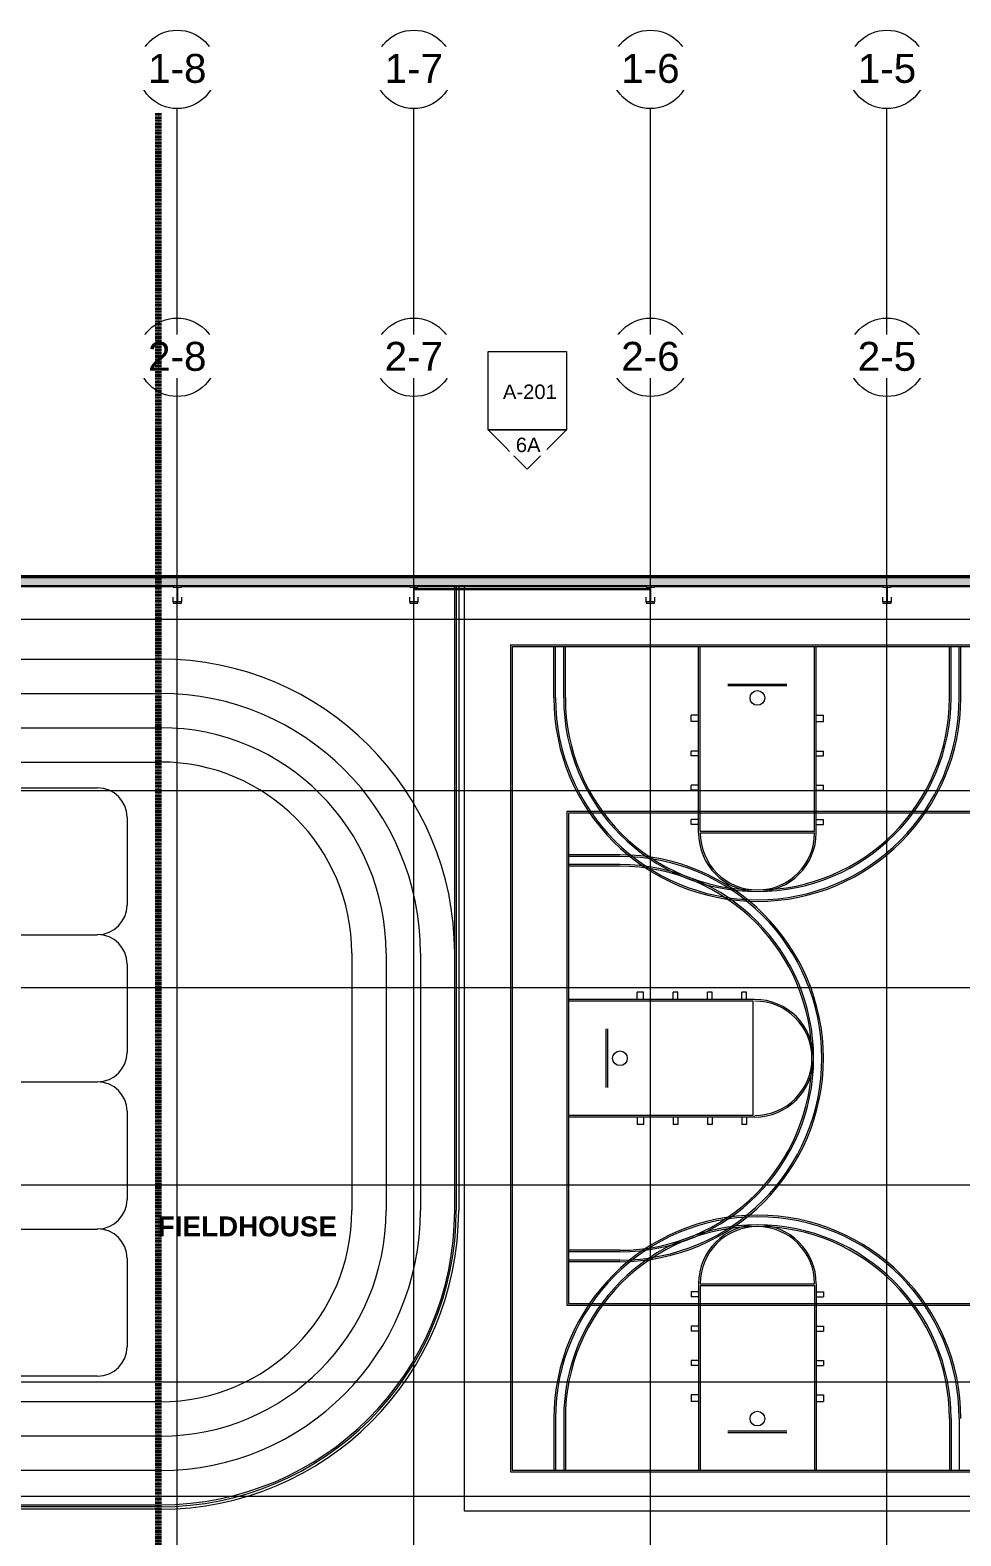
# Model space of a CAD drawing. Header units: inches. Extents: x 25369 to 33163, y -23509 to -20274.
# Drawn here: x 29995 to 31134, y -22297 to -20454 of the extents above; entities that cross this region are included whole.
import ezdxf

# ---------------------------------------------------------------- set-up
doc = ezdxf.new("R2010")
doc.units = ezdxf.units.IN
doc.header["$MEASUREMENT"] = 0
doc.linetypes.add('Dash', pattern=[0.25, 0.125, -0.125])
doc.linetypes.add('Grid Line 1_2_', pattern=[0.875, 0.5, -0.125, 0.125, -0.125])
for name, color, linetype, lineweight in [('A-ANNO-MATC', 214, 'Dash', 140), ('A-FLOR', 192, 'Continuous', 13), ('A-FLOR-HRAL', 11, 'Continuous', 13), ('A-FLOR-OTLN', 90, 'Continuous', 70), ('A-WALL', 113, 'Continuous', 13), ('A-WALL-PATT', 111, 'Continuous', 25), ('G-ANNO-SYMB', 111, 'Continuous', 9), ('M-AREA-IDEN', 171, 'Continuous', 9), ('S-BEAM', 12, 'Continuous', 13), ('S-GRID', 1, 'Continuous', 9), ('S-GRID-IDEN', 1, 'Continuous', 9)]:
    doc.layers.add(name, color=color, linetype=linetype, lineweight=lineweight)
doc.styles.add('Arial', font='arial.ttf', dxfattribs={"height": 35.407186})
doc.styles.add('Arial_1', font='arial.ttf', dxfattribs={"height": 17.703593})
doc.styles.add('Arial_B', font='arialbd.ttf', dxfattribs={"height": 24.354149})
pattern_1 = [(225, (31043.494, -22360.053), (19.00703, -19.00703), []), (225, (31043.494, -22388.853), (19.00703, -19.00703), [])]
pattern_2 = [(225, (30753.994, -22360.053), (19.00703, -19.00703), []), (225, (30753.994, -22388.853), (19.00703, -19.00703), [])]
pattern_3 = [(225, (30464.494, -22360.053), (19.00703, -19.00703), []), (225, (30464.494, -22388.853), (19.00703, -19.00703), [])]
pattern_4 = [(225, (30174.994, -22360.053), (19.00703, -19.00703), []), (225, (30174.994, -22388.853), (19.00703, -19.00703), [])]

# ---------------------------------------------------------------- blocks, each defined once
blk = doc.blocks.new('Top Rail Type - Top Rail_Internal_-939601-Overall Floor Plan')
at = {"layer": 'A-FLOR-HRAL', "color": 43, "lineweight": 9}
for p, q in [((24585.3, -21135.1), (24585.3, -21137.8)), ((24588.3, -21135.1), (24588.3, -21137.8)), ((24585.3, -21138.8), (24585.3, -21898.8)), ((24588.3, -21138.8), (24588.3, -21898.8)), ((23084.4, -21157.7), (23087.4, -21157.7)), ((23084.4, -21253.7), (23084.4, -21157.7)), ((23087.4, -21255.7), (23087.4, -21157.7)), ((22875.9, -21898.8), (22875.9, -21583.8)), ((22878.9, -21898.8), (22878.9, -21583.8)), ((24222.8, -22261.3), (23241.4, -22261.3)), ((24222.8, -22264.3), (23241.4, -22264.3))]:
    blk.add_line(p, q, dxfattribs=at)
for centre, radius, start, end in [((23241.4, -21583.8), 365.5, 115.441, 180), ((23241.4, -21583.8), 362.5, 115.1373, 180), ((23241.4, -21898.8), 365.5, 180, 270), ((23241.4, -21898.8), 362.5, 180, 270), ((24222.8, -21898.8), 362.5, 270, 0), ((24222.8, -21898.8), 365.5, 270, 0)]:
    blk.add_arc(centre, radius, start, end, dxfattribs=at)
blk = doc.blocks.new('columns and girder2 - one-V25-Overall Floor Plan')
at = {"layer": 'S-BEAM', "lineweight": 9}
h = blk.add_hatch(dxfattribs=at)
h.set_pattern_fill('FP_28', color=253, style=0, pattern_type=2)
h.set_pattern_definition(pattern_1)
h.paths.add_polyline_path([(-5, -0.5), (-5, -2), (5, -2), (5, -0.5)], flags=0)
h.paths.add_polyline_path([(5, -17), (-5, -17), (-5, -18.5), (5, -18.5)], flags=0)
h.paths.add_polyline_path([(-5, -1204.9), (-5, -1206.4), (5, -1206.4), (5, -1204.9)], flags=0)
h.paths.add_polyline_path([(-5, -1224.3), (-5, -1225.8), (5, -1225.8), (5, -1224.3)], flags=0)
h = blk.add_hatch(dxfattribs=at)
h.set_pattern_fill('FP_28', color=253, style=0, pattern_type=2)
h.set_pattern_definition(pattern_1)
h.paths.add_polyline_path([(0.6, -2), (-0.6, -2), (-0.6, -17), (0.6, -17)], flags=0)
h.paths.add_polyline_path([(0.6, -1206.4), (-0.6, -1206.4), (-0.6, -1224.3), (0.6, -1224.3)], flags=0)
at = {"layer": 'S-BEAM', "color": 7}
for p, q in [((5, -0.5), (-5, -0.5)), ((-5, -0.5), (-5, -2)), ((-5, -2), (5, -2)), ((5, -17), (-5, -17)), ((-5, -17), (-5, -18.5)), ((0.6, -2), (-0.6, -2)), ((-0.6, -2), (-0.6, -17)), ((-0.6, -17), (0.6, -17)), ((0.6, -17), (0.6, -2)), ((5, -2), (5, -0.5)), ((5, -18.5), (5, -17)), ((-5, -18.5), (5, -18.5)), ((5, -1204.9), (-5, -1204.9)), ((-5, -1204.9), (-5, -1206.4)), ((-5, -1206.4), (5, -1206.4)), ((0.6, -1206.4), (-0.6, -1206.4)), ((-0.6, -1206.4), (-0.6, -1224.3)), ((0.6, -1224.3), (0.6, -1206.4)), ((5, -1206.4), (5, -1204.9)), ((5, -1224.3), (-5, -1224.3)), ((-5, -1224.3), (-5, -1225.8)), ((-5, -1225.8), (5, -1225.8)), ((-0.6, -1224.3), (0.6, -1224.3)), ((5, -1225.8), (5, -1224.3))]:
    blk.add_line(p, q, dxfattribs=at)
at = {"layer": 'S-BEAM', "color": 43, "lineweight": 9}
for p, q in [((-5, -17), (-5, -10.7)), ((5, -10.7), (5, -17)), ((-5, -1211.9), (-5, -1206.4)), ((5, -1206.4), (5, -1211.9))]:
    blk.add_line(p, q, dxfattribs=at)
blk = doc.blocks.new('columns and girder2 - one-V26-Overall Floor Plan')
at = {"layer": 'S-BEAM', "lineweight": 9}
h = blk.add_hatch(dxfattribs=at)
h.set_pattern_fill('FP_29', color=253, style=0, pattern_type=2)
h.set_pattern_definition(pattern_2)
h.paths.add_polyline_path([(5, -0.5), (-5, -0.5), (-5, -2), (5, -2)], flags=0)
h.paths.add_polyline_path([(5, -17), (-5, -17), (-5, -18.5), (5, -18.5)], flags=0)
h.paths.add_polyline_path([(3, -1204.9), (-5, -1204.9), (-5, -1206.4), (5, -1206.4), (5, -1204.9)], flags=0)
h.paths.add_polyline_path([(3, -1224.3), (-5, -1224.3), (-5, -1225.8), (5, -1225.8), (5, -1224.3)], flags=0)
h = blk.add_hatch(dxfattribs=at)
h.set_pattern_fill('FP_29', color=253, style=0, pattern_type=2)
h.set_pattern_definition(pattern_2)
h.paths.add_polyline_path([(0, -5.7), (0.2, -5.6), (0, -5.7)], flags=0)
h.paths.add_polyline_path([(0.6, -2), (-0.6, -2), (-0.6, -17), (0.6, -17), (0.6, -5.7), (-0.2, -5.7), (-0.4, -5.3), (-0.2, -4.8), (0, -4.7), (0.6, -4.7), (0.6, -3.9)], flags=0)
h.paths.add_polyline_path([(-0.6, -1206.4), (-0.6, -1224.3), (0.6, -1224.3), (0.6, -1222.3), (-0.1, -1222.2), (-0.4, -1222), (-0.4, -1221.7), (-0.3, -1221.4), (-0.1, -1221.3), (0.6, -1221.3), (0.6, -1206.4)], flags=0)
at = {"layer": 'S-BEAM', "color": 7}
for p, q in [((5, -0.5), (-5, -0.5)), ((-5, -0.5), (-5, -2)), ((-5, -2), (5, -2)), ((5, -17), (-5, -17)), ((-5, -17), (-5, -18.5)), ((0.6, -2), (-0.6, -2)), ((-0.6, -2), (-0.6, -17)), ((-0.6, -17), (0.6, -17)), ((0.6, -4.7), (0.6, -2)), ((0.6, -17), (0.6, -5.7)), ((5, -2), (5, -0.5)), ((5, -18.5), (5, -17)), ((-5, -18.5), (5, -18.5)), ((5, -1204.9), (-5, -1204.9)), ((-5, -1204.9), (-5, -1206.4)), ((-5, -1206.4), (5, -1206.4)), ((0.6, -1206.4), (-0.6, -1206.4)), ((-0.6, -1206.4), (-0.6, -1224.3)), ((0.6, -1221.3), (0.6, -1206.4)), ((5, -1206.4), (5, -1204.9)), ((5, -1224.3), (-5, -1224.3)), ((-5, -1224.3), (-5, -1225.8)), ((-5, -1225.8), (5, -1225.8)), ((-0.6, -1224.3), (0.6, -1224.3)), ((0.6, -1224.3), (0.6, -1222.3)), ((5, -1225.8), (5, -1224.3))]:
    blk.add_line(p, q, dxfattribs=at)
at = {"layer": 'S-BEAM', "color": 43, "lineweight": 9}
for p, q in [((-5, -17), (-5, -10.7)), ((5, -10.7), (5, -17)), ((-5, -1211.9), (-5, -1206.4)), ((5, -1206.4), (5, -1211.9))]:
    blk.add_line(p, q, dxfattribs=at)
blk = doc.blocks.new('columns and girder2 - one-V27-Overall Floor Plan')
at = {"layer": 'S-BEAM', "lineweight": 9}
h = blk.add_hatch(dxfattribs=at)
h.set_pattern_fill('FP_30', color=253, style=0, pattern_type=2)
h.set_pattern_definition(pattern_3)
h.paths.add_polyline_path([(5, -0.5), (-5, -0.5), (-5, -2), (5, -2)], flags=0)
h.paths.add_polyline_path([(5, -17), (-5, -17), (-5, -18.5), (5, -18.5)], flags=0)
h.paths.add_polyline_path([(5, -1204.9), (-5, -1204.9), (-5, -1206.4), (5, -1206.4)], flags=0)
h.paths.add_polyline_path([(-5, -1224.3), (-5, -1225.8), (5, -1225.8), (5, -1224.3)], flags=0)
h = blk.add_hatch(dxfattribs=at)
h.set_pattern_fill('FP_30', color=253, style=0, pattern_type=2)
h.set_pattern_definition(pattern_3)
h.paths.add_polyline_path([(0.6, -2), (-0.6, -2), (-0.6, -4.7), (0.1, -4.8), (0.3, -4.9), (0.4, -5.3), (0.3, -5.6), (-0.1, -5.7), (-0.6, -5.7), (-0.6, -17), (0.6, -17), (0.6, -3.9)], flags=0)
h.paths.add_polyline_path([(-0.6, -1206.4), (-0.6, -1221.3), (-0.2, -1221.3), (0.1, -1221.5), (0.1, -1221.8), (0, -1222.1), (-0.2, -1222.3), (-0.6, -1222.3), (-0.6, -1224.3), (0.6, -1224.3), (0.6, -1206.4)], flags=0)
at = {"layer": 'S-BEAM', "color": 7}
for p, q in [((5, -0.5), (-5, -0.5)), ((-5, -0.5), (-5, -2)), ((-5, -2), (5, -2)), ((5, -17), (-5, -17)), ((-5, -17), (-5, -18.5)), ((0.6, -2), (-0.6, -2)), ((-0.6, -2), (-0.6, -4.7)), ((-0.6, -5.7), (-0.6, -17)), ((-0.6, -17), (0.6, -17)), ((0.6, -17), (0.6, -2)), ((5, -2), (5, -0.5)), ((5, -18.5), (5, -17)), ((-5, -18.5), (5, -18.5)), ((5, -1204.9), (-5, -1204.9)), ((-5, -1204.9), (-5, -1206.4)), ((-5, -1206.4), (5, -1206.4)), ((0.6, -1206.4), (-0.6, -1206.4)), ((-0.6, -1206.4), (-0.6, -1221.3)), ((0.6, -1224.3), (0.6, -1206.4)), ((5, -1206.4), (5, -1204.9)), ((5, -1224.3), (-5, -1224.3)), ((-5, -1224.3), (-5, -1225.8)), ((-5, -1225.8), (5, -1225.8)), ((-0.6, -1222.3), (-0.6, -1224.3)), ((-0.6, -1224.3), (0.6, -1224.3)), ((5, -1225.8), (5, -1224.3))]:
    blk.add_line(p, q, dxfattribs=at)
at = {"layer": 'S-BEAM', "color": 43, "lineweight": 9}
for p, q in [((-5, -17), (-5, -10.7)), ((5, -10.7), (5, -17)), ((-5, -1211.9), (-5, -1206.4)), ((5, -1206.4), (5, -1211.9))]:
    blk.add_line(p, q, dxfattribs=at)
blk = doc.blocks.new('columns and girder2 - one-V28-Overall Floor Plan')
at = {"layer": 'S-BEAM', "lineweight": 9}
h = blk.add_hatch(dxfattribs=at)
h.set_pattern_fill('FP_31', color=253, style=0, pattern_type=2)
h.set_pattern_definition(pattern_4)
h.paths.add_polyline_path([(-5, -0.5), (-5, -2), (5, -2), (5, -0.5)], flags=0)
h.paths.add_polyline_path([(5, -17), (-5, -17), (-5, -18.5), (5, -18.5)], flags=0)
h.paths.add_polyline_path([(-5, -1204.9), (-5, -1206.4), (5, -1206.4), (5, -1204.9)], flags=0)
h.paths.add_polyline_path([(-5, -1224.3), (-5, -1225.8), (5, -1225.8), (5, -1224.3)], flags=0)
h = blk.add_hatch(dxfattribs=at)
h.set_pattern_fill('FP_31', color=253, style=0, pattern_type=2)
h.set_pattern_definition(pattern_4)
h.paths.add_polyline_path([(-0.6, -2), (-0.6, -17), (0.6, -17), (0.6, -2)], flags=0)
h.paths.add_polyline_path([(0.6, -1206.4), (-0.6, -1206.4), (-0.6, -1224.3), (0.6, -1224.3)], flags=0)
at = {"layer": 'S-BEAM', "color": 7}
for p, q in [((5, -0.5), (-5, -0.5)), ((-5, -0.5), (-5, -2)), ((-5, -2), (5, -2)), ((5, -17), (-5, -17)), ((-5, -17), (-5, -18.5)), ((0.6, -2), (-0.6, -2)), ((-0.6, -2), (-0.6, -17)), ((-0.6, -17), (0.6, -17)), ((0.6, -17), (0.6, -2)), ((5, -2), (5, -0.5)), ((5, -18.5), (5, -17)), ((-5, -18.5), (5, -18.5)), ((5, -1204.9), (-5, -1204.9)), ((-5, -1204.9), (-5, -1206.4)), ((-5, -1206.4), (5, -1206.4)), ((0.6, -1206.4), (-0.6, -1206.4)), ((-0.6, -1206.4), (-0.6, -1224.3)), ((0.6, -1224.3), (0.6, -1206.4)), ((5, -1206.4), (5, -1204.9)), ((5, -1224.3), (-5, -1224.3)), ((-5, -1224.3), (-5, -1225.8)), ((-5, -1225.8), (5, -1225.8)), ((-0.6, -1224.3), (0.6, -1224.3)), ((5, -1225.8), (5, -1224.3))]:
    blk.add_line(p, q, dxfattribs=at)
at = {"layer": 'S-BEAM', "color": 43, "lineweight": 9}
for p, q in [((-5, -17), (-5, -10.7)), ((5, -10.7), (5, -17)), ((-5, -1211.9), (-5, -1206.4)), ((5, -1206.4), (5, -1211.9))]:
    blk.add_line(p, q, dxfattribs=at)
blk = doc.blocks.new('Round Bar - 1_-1262143-Overall Floor Plan')
at = {"layer": 'S-BEAM', "color": 43, "lineweight": 9}
for p, q in [((24678.7, -21137.8), (24533.6, -21137.8)), ((24533.6, -21138.8), (24678.7, -21138.8))]:
    blk.add_line(p, q, dxfattribs=at)
for start_param, end_param in [(0, 3.141593), (3.141593, 6.283185)]:
    blk.add_ellipse((24533.6, -21138.3), major_axis=(0, 0.5), ratio=0.802206, start_param=start_param, end_param=end_param, dxfattribs=at)
blk = doc.blocks.new('Round Bar - 1_-1262172-Overall Floor Plan')
at = {"layer": 'S-BEAM', "color": 43, "lineweight": 9}
for p, q in [((24823, -21137.8), (24677.9, -21137.8)), ((24677.9, -21138.8), (24823, -21138.8))]:
    blk.add_line(p, q, dxfattribs=at)
for start_param, end_param in [(0, 3.141593), (3.141593, 6.283185)]:
    blk.add_ellipse((24823, -21138.3), major_axis=(0, 0.5), ratio=0.802206, start_param=start_param, end_param=end_param, dxfattribs=at)
blk = doc.blocks.new('Grid - Grid Head - Circle-14747-Overall Floor Plan')
at = {"layer": 'S-GRID-IDEN'}
blk.add_circle((0, 0), 0.25, dxfattribs=at)
blk = doc.blocks.new('Elevation - Detail Number-93309-Overall Floor Plan')
at = {"layer": 'G-ANNO-SYMB'}
for p, q in [((-0.25, -0.25), (-0.25, 0.25)), ((-0.25, 0.25), (0.25, 0.25)), ((0.25, 0.25), (0.25, -0.25)), ((0.25, -0.25), (-0.25, -0.25))]:
    blk.add_line(p, q, dxfattribs=at)
blk = doc.blocks.new('Elevation - Detail Number-93036-Overall Floor Plan')
at = {"layer": 'G-ANNO-SYMB'}
for p, q in [((0, 0.25), (-0.25, 0)), ((0.25, 0), (0, 0.25)), ((-0.25, 0), (0.25, 0))]:
    blk.add_line(p, q, dxfattribs=at)

msp = doc.modelspace()

# ---------------------------------------------------------------- hatches: boundary and pattern name
at = {"layer": 'A-WALL-PATT', "lineweight": 9}
h = msp.add_hatch(dxfattribs=at)
h.set_pattern_fill('FP_18', color=253, style=0, pattern_type=2)
h.set_pattern_definition([(161.57, (5932.064, 0.96), (-7.6802237, -0.0009796), [0, -54.643, 6.067, 0]), (18.43, (5930.144, 0.96), (-7.6802237, 0.0009796), [0, -54.643, 6.067, 0]), (108.43, (5932.064, 0.96), (3.8382953, -19.20136532), [18.211, -42.499]), (71.57, (5930.144, 0.96), (3.8382953, 19.20136532), [18.211, -42.499])])
h.paths.add_polyline_path([(29880.5, -21134.3), (31863.1, -21134.3), (31863.1, -21128.4), (31863.9, -21128.4), (31863.9, -21124.3), (29003.9, -21124.3), (29003.9, -21128.4), (29004.6, -21128.4), (29004.6, -21134.3), (29768.4, -21134.3)], flags=0)
h.paths.add_polyline_path([(28712.5, -21134.3), (28778.1, -21134.3), (28778.1, -21128.4), (28778.9, -21128.4), (28778.9, -21124.3), (28712.5, -21124.3), (28712.5, -21126.4)], flags=0)
h.paths.add_polyline_path([(31909.1, -21134.3), (31911.4, -21134.3), (31911.4, -21124.3), (31899.9, -21124.3), (31899.9, -21128.4), (31900.6, -21128.4), (31900.6, -21134.3), (31907, -21134.3)], flags=0)
h.paths.add_polyline_path([(28851.6, -21134.3), (28859.1, -21134.3), (28859.1, -21128.4), (28859.9, -21128.4), (28859.9, -21124.3), (28850.9, -21124.3), (28850.9, -21128.4), (28851.6, -21128.4)], flags=0)
h = msp.add_hatch(dxfattribs=at)
h.set_pattern_fill('FP_21', color=253, style=0, pattern_type=2)
h.set_pattern_definition([(0, (5931.104, 0), (0, 24), []), (90, (5931.104, 0), (-24, 1e-15), [])])
h.paths.add_polyline_path([(28713.5, -21124.3), (28778.9, -21124.3), (28778.9, -21123.3), (28713.5, -21123.3)], flags=0)
h.paths.add_polyline_path([(31911.4, -21124.3), (31912.1, -21124.3), (31912.1, -21123.3), (31899.9, -21123.3), (31899.9, -21124.3), (31909.1, -21124.3)], flags=0)
h.paths.add_polyline_path([(28850.9, -21124.3), (28859.9, -21124.3), (28859.9, -21123.3), (28850.9, -21123.3)], flags=0)
h.paths.add_polyline_path([(31733.6, -21124.3), (31863.9, -21124.3), (31863.9, -21123.3), (29003.9, -21123.3), (29003.9, -21124.3), (31172.1, -21124.3)], flags=0)

# ---------------------------------------------------------------- linework, layer by layer
at = {"layer": 'A-FLOR', "color": 43, "lineweight": 9}
for p, q in [((30514.5, -21137.8), (30514.5, -21135.1)), ((30526, -21135.1), (30526, -21137.8)), ((30514.5, -21898.8), (30514.5, -21138.8)), ((30526, -21138.8), (30526, -22266.3)), ((29172.5, -22258.8), (30154.5, -22258.8)), ((30526, -22266.3), (31911.9, -22266.3))]:
    msp.add_line(p, q, dxfattribs=at)
msp.add_arc((30154.5, -21898.8), 360, 270, 360, dxfattribs=at)
at = {"layer": 'A-FLOR-OTLN', "color": 43, "lineweight": 9}
for p, q in [((30582.9, -21206.3), (31852.5, -21206.3)), ((30582.9, -21206.3), (30582.9, -22218.3)), ((30584.9, -21208.3), (30584.9, -22216.3)), ((30584.9, -21208.3), (31850.5, -21208.3)), ((30635.9, -21271.3), (30635.9, -21208.3)), ((30637.9, -21271.3), (30637.9, -21208.3)), ((30647.9, -21271.3), (30647.9, -21208.3)), ((30649.9, -21271.3), (30649.9, -21208.3)), ((30812.9, -21436.3), (30812.9, -21208.3)), ((30814.9, -21434.3), (30814.9, -21208.3)), ((30954.9, -21434.3), (30954.9, -21208.3)), ((30956.9, -21436.3), (30956.9, -21208.3)), ((31119.9, -21271.3), (31119.9, -21208.3)), ((31121.9, -21271.3), (31121.9, -21208.3)), ((31131.9, -21271.3), (31131.9, -21208.3)), ((31133.9, -21271.3), (31133.9, -21208.3)), ((29172.5, -21223.8), (30154.5, -21223.8)), ((29172.5, -21265.8), (30154.5, -21265.8)), ((30848.9, -21254.3), (30920.9, -21254.3)), ((30848.9, -21256.3), (30920.9, -21256.3)), ((30812.9, -21292.3), (30803.9, -21292.3)), ((30803.9, -21300.3), (30803.9, -21292.3)), ((30812.9, -21300.3), (30803.9, -21300.3)), ((30956.9, -21292.3), (30965.9, -21292.3)), ((30956.9, -21300.3), (30965.9, -21300.3)), ((30965.9, -21300.3), (30965.9, -21292.3)), ((29172.5, -21307.8), (30154.5, -21307.8)), ((30812.9, -21336.3), (30803.9, -21336.3)), ((30803.9, -21342.3), (30803.9, -21336.3)), ((30956.9, -21336.3), (30965.9, -21336.3)), ((30965.9, -21342.3), (30965.9, -21336.3)), ((29172.5, -21349.8), (30154.5, -21349.8)), ((30812.9, -21342.3), (30803.9, -21342.3)), ((30956.9, -21342.3), (30965.9, -21342.3)), ((29429.5, -21381.3), (30077.5, -21381.3)), ((30812.9, -21378.3), (30803.9, -21378.3)), ((30803.9, -21384.3), (30803.9, -21378.3)), ((30812.9, -21384.3), (30803.9, -21384.3)), ((30956.9, -21378.3), (30965.9, -21378.3)), ((30956.9, -21384.3), (30965.9, -21384.3)), ((30965.9, -21384.3), (30965.9, -21378.3)), ((31783.7, -21410.3), (30651.7, -21410.3)), ((30651.7, -21410.3), (30651.7, -22014.3)), ((30653.7, -21412.3), (30653.7, -22012.3)), ((31781.7, -21412.3), (30653.7, -21412.3)), ((30113.5, -21417.3), (30113.5, -21525)), ((30812.9, -21420.3), (30803.9, -21420.3)), ((30803.9, -21426.3), (30803.9, -21420.3)), ((30812.9, -21426.3), (30803.9, -21426.3)), ((30956.9, -21420.3), (30965.9, -21420.3)), ((30956.9, -21426.3), (30965.9, -21426.3)), ((30965.9, -21426.3), (30965.9, -21420.3)), ((30814.9, -21434.3), (30954.9, -21434.3)), ((30814.9, -21436.3), (30954.9, -21436.3)), ((30716.7, -21463.3), (30653.7, -21463.3)), ((30716.7, -21465.3), (30653.7, -21465.3)), ((30716.7, -21475.3), (30653.7, -21475.3)), ((30716.7, -21477.3), (30653.7, -21477.3)), ((29429.5, -21561.3), (30077.5, -21561.3)), ((30113.5, -21597), (30113.5, -21705.1)), ((30388.5, -21583.8), (30388.5, -21898.8)), ((30430.5, -21583.8), (30430.5, -21898.8)), ((30472.5, -21583.8), (30472.5, -21898.8)), ((30737.7, -21640.3), (30737.7, -21631.3)), ((30745.7, -21631.3), (30737.7, -21631.3)), ((30745.7, -21640.3), (30745.7, -21631.3)), ((30781.7, -21640.3), (30781.7, -21631.3)), ((30787.7, -21631.3), (30781.7, -21631.3)), ((30787.7, -21640.3), (30787.7, -21631.3)), ((30823.7, -21640.3), (30823.7, -21631.3)), ((30829.7, -21631.3), (30823.7, -21631.3)), ((30829.7, -21640.3), (30829.7, -21631.3)), ((30865.7, -21640.3), (30865.7, -21631.3)), ((30871.7, -21631.3), (30865.7, -21631.3)), ((30871.7, -21640.3), (30871.7, -21631.3)), ((30881.7, -21640.3), (30653.7, -21640.3)), ((30879.7, -21642.3), (30653.7, -21642.3)), ((30879.7, -21782.3), (30879.7, -21642.3)), ((30699.7, -21748.3), (30699.7, -21676.3)), ((30701.7, -21748.3), (30701.7, -21676.3)), ((29429.5, -21741.3), (30077.5, -21741.3)), ((30113.5, -21777.1), (30113.5, -21885.2)), ((30879.7, -21782.3), (30653.7, -21782.3)), ((30881.7, -21784.3), (30653.7, -21784.3)), ((30737.7, -21784.3), (30737.7, -21793.3)), ((30745.7, -21793.3), (30737.7, -21793.3)), ((30745.7, -21784.3), (30745.7, -21793.3)), ((30781.7, -21784.3), (30781.7, -21793.3)), ((30787.7, -21793.3), (30781.7, -21793.3)), ((30787.7, -21784.3), (30787.7, -21793.3)), ((30823.7, -21784.3), (30823.7, -21793.3)), ((30829.7, -21793.3), (30823.7, -21793.3)), ((30829.7, -21784.3), (30829.7, -21793.3)), ((30865.7, -21784.3), (30865.7, -21793.3)), ((30871.7, -21793.3), (30865.7, -21793.3)), ((30871.7, -21784.3), (30871.7, -21793.3)), ((29429.5, -21921.3), (30077.5, -21921.3)), ((30716.7, -21947.3), (30653.7, -21947.3)), ((30113.5, -21957.2), (30113.5, -22065.3)), ((30716.7, -21949.3), (30653.7, -21949.3)), ((30716.7, -21959.3), (30653.7, -21959.3)), ((30716.7, -21961.3), (30653.7, -21961.3)), ((30803.9, -21998.3), (30803.9, -22004.3)), ((30812.9, -21998.3), (30803.9, -21998.3)), ((30812.9, -21988.3), (30812.9, -22216.3)), ((30814.9, -21988.3), (30954.9, -21988.3)), ((30814.9, -21990.3), (30954.9, -21990.3)), ((30814.9, -21990.3), (30814.9, -22216.3)), ((30954.9, -21990.3), (30954.9, -22216.3)), ((30956.9, -21988.3), (30956.9, -22216.3)), ((30956.9, -21998.3), (30965.9, -21998.3)), ((30965.9, -21998.3), (30965.9, -22004.3)), ((30651.7, -22014.3), (31783.7, -22014.3)), ((30653.7, -22012.3), (31781.7, -22012.3)), ((30812.9, -22004.3), (30803.9, -22004.3)), ((30956.9, -22004.3), (30965.9, -22004.3)), ((30803.9, -22040.3), (30803.9, -22046.3)), ((30812.9, -22040.3), (30803.9, -22040.3)), ((30812.9, -22046.3), (30803.9, -22046.3)), ((30956.9, -22040.3), (30965.9, -22040.3)), ((30956.9, -22046.3), (30965.9, -22046.3)), ((30965.9, -22040.3), (30965.9, -22046.3)), ((30803.9, -22082.3), (30803.9, -22088.3)), ((30812.9, -22082.3), (30803.9, -22082.3)), ((30812.9, -22088.3), (30803.9, -22088.3)), ((30956.9, -22082.3), (30965.9, -22082.3)), ((30956.9, -22088.3), (30965.9, -22088.3)), ((30965.9, -22082.3), (30965.9, -22088.3)), ((30077.5, -22101.3), (29429.5, -22101.3)), ((30803.9, -22124.3), (30803.9, -22132.3)), ((30812.9, -22124.3), (30803.9, -22124.3)), ((30956.9, -22124.3), (30965.9, -22124.3)), ((30965.9, -22124.3), (30965.9, -22132.3)), ((30154.5, -22132.8), (29172.5, -22132.8)), ((30812.9, -22132.3), (30803.9, -22132.3)), ((30956.9, -22132.3), (30965.9, -22132.3)), ((30635.9, -22153.3), (30635.9, -22216.3)), ((30637.9, -22153.3), (30637.9, -22216.3)), ((30647.9, -22153.3), (30647.9, -22216.3)), ((30649.9, -22153.3), (30649.9, -22216.3)), ((30848.9, -22168.3), (30920.9, -22168.3)), ((31119.9, -22153.3), (31119.9, -22216.3)), ((31121.9, -22153.3), (31121.9, -22216.3)), ((31131.9, -22153.3), (31131.9, -22216.3)), ((30154.5, -22174.8), (29172.5, -22174.8)), ((30848.9, -22170.3), (30920.9, -22170.3)), ((30154.5, -22216.8), (29172.5, -22216.8)), ((30582.9, -22218.3), (31852.5, -22218.3)), ((30584.9, -22216.3), (31850.5, -22216.3))]:
    msp.add_line(p, q, dxfattribs=at)
for centre in [(30884.9, -21271.3), (30716.7, -21712.3), (30884.9, -22153.3)]:
    msp.add_circle(centre, 9, dxfattribs=at)
for centre, radius, start, end in [((30154.5, -21583.8), 360, 0, 90), ((30154.5, -21583.8), 318, 0, 90), ((30884.9, -21271.3), 249, 180, 270), ((30884.9, -21271.3), 247, 180, 270), ((30884.9, -21271.3), 237, 180, 270), ((30884.9, -21271.3), 235, 180, 270), ((30884.9, -21271.3), 247, 270, 0), ((30884.9, -21271.3), 249, 270, 0), ((30884.9, -21271.3), 235, 270, 0), ((30884.9, -21271.3), 237, 270, 0), ((30154.5, -21583.8), 276, 0, 90), ((30154.5, -21583.8), 234, 0, 90), ((30077.5, -21417.3), 36, 0, 90), ((30884.9, -21436.3), 72, 180, 0), ((30884.9, -21436.3), 70, 180, 0), ((30716.7, -21712.3), 249, 0, 90), ((30716.7, -21712.3), 247, 0, 90), ((30716.7, -21712.3), 237, 0, 90), ((30716.7, -21712.3), 235, 0, 90), ((30077.5, -21525), 36, 270, 0), ((30077.5, -21597), 36, 0, 90), ((30881.7, -21712.3), 72, 270, 90), ((30881.7, -21712.3), 70, 270, 90), ((30077.5, -21705.1), 36, 270, 0), ((30716.7, -21712.3), 247, 270, 0), ((30716.7, -21712.3), 249, 270, 0), ((30716.7, -21712.3), 235, 270, 0), ((30716.7, -21712.3), 237, 270, 0), ((30077.5, -21777.1), 36, 360, 90), ((30077.5, -21885.2), 36, 270, 0), ((30154.5, -21898.8), 360, 270, 0), ((30154.5, -21898.8), 234, 270, 0), ((30154.5, -21898.8), 276, 270, 0), ((30154.5, -21898.8), 318, 270, 0), ((30884.9, -22153.3), 249, 90, 180), ((30884.9, -22153.3), 247, 90, 180), ((30884.9, -22153.3), 249, 360, 90), ((30884.9, -22153.3), 247, 360, 90), ((30077.5, -21957.2), 36, 360, 90), ((30884.9, -22153.3), 237, 90, 180), ((30884.9, -22153.3), 235, 90, 180), ((30884.9, -21988.3), 72, 0, 180), ((30884.9, -21988.3), 70, 0, 180), ((30884.9, -22153.3), 237, 0, 90), ((30884.9, -22153.3), 235, 0, 90), ((30077.5, -22065.3), 36, 270, 0)]:
    msp.add_arc(centre, radius, start, end, dxfattribs=at)
at = {"layer": 'A-WALL', "color": 7}
for p, q in [((31863.9, -21121.8), (29003.9, -21121.8)), ((31863.9, -21123.3), (29003.9, -21123.3)), ((31863.9, -21124.3), (29003.9, -21124.3)), ((29890.5, -21134.3), (30170, -21134.3)), ((29890.5, -21135.1), (30170, -21135.1)), ((30180, -21134.3), (30459.5, -21134.3)), ((30180, -21135.1), (30459.5, -21135.1)), ((30469.5, -21134.3), (30749, -21134.3)), ((30469.5, -21135.1), (30749, -21135.1)), ((30759, -21134.3), (31038.5, -21134.3)), ((30759, -21135.1), (31038.5, -21135.1)), ((31048.5, -21134.3), (31328, -21134.3)), ((31048.5, -21135.1), (31328, -21135.1))]:
    msp.add_line(p, q, dxfattribs=at)
at = {"layer": 'G-ANNO-SYMB'}
for p, q in [((32514.7, -21175.3), (28703.7, -21175.3)), ((32514.7, -22248.8), (27935, -22248.8))]:
    msp.add_line(p, q, dxfattribs=at)
at = {"layer": 'S-GRID', "linetype": 'Grid Line 1_2_'}
for p, q in [((30175, -23095.8), (30175, -20550.1)), ((30464.5, -23095.8), (30464.5, -20550.1)), ((30754, -23095.8), (30754, -20550.1)), ((31043.5, -23095.8), (31043.5, -20550.1)), ((30175, -23413.2), (30175, -20902.4)), ((30464.5, -23413.2), (30464.5, -20902.4)), ((30754, -23413.2), (30754, -20902.4)), ((31043.5, -23413.2), (31043.5, -20902.4)), ((32932.6, -21124.3), (28679.1, -21124.3)), ((33028.6, -21134.3), (28679.1, -21134.3)), ((32358.4, -21385.1), (27402.5, -21385.1)), ((33028.6, -21385.1), (27859.1, -21385.1)), ((32358.4, -21626.3), (27402.5, -21626.3)), ((33028.6, -21626.3), (27859.1, -21626.3)), ((32358.4, -21867.6), (27402.5, -21867.6)), ((33028.6, -21867.6), (27859.1, -21867.6)), ((32358.4, -22108.8), (27402.5, -22108.8)), ((33028.6, -22108.8), (27859.1, -22108.8))]:
    msp.add_line(p, q, dxfattribs=at)

# ---------------------------------------------------------------- block references
at = {"layer": 'A-FLOR-HRAL', "color": 43, "lineweight": 9}
msp.add_blockref('Top Rail Type - Top Rail_Internal_-939601-Overall Floor Plan', (5931.1, 0), dxfattribs=at)
at = {"layer": 'G-ANNO-SYMB', "xscale": 191.9999999999999, "yscale": 191.9999999999999, "zscale": 191.9999999999999}
msp.add_blockref('Elevation - Detail Number-93309-Overall Floor Plan', (30603.3, -20895.4), dxfattribs=at)
at = {"layer": 'G-ANNO-SYMB', "extrusion": (0, 0, -1), "xscale": 191.9999999999999, "yscale": 191.9999999999999, "zscale": 191.9999999999999, "rotation": 180}
msp.add_blockref('Elevation - Detail Number-93036-Overall Floor Plan', (-30603.3, -20943.4), dxfattribs=at)
at = {"layer": 'S-BEAM', "color": 43, "lineweight": 9, "rotation": 180}
for name, p in [('columns and girder2 - one-V28-Overall Floor Plan', (30175, -22360.1)), ('columns and girder2 - one-V27-Overall Floor Plan', (30464.5, -22360.1)), ('columns and girder2 - one-V26-Overall Floor Plan', (30754, -22360.1)), ('columns and girder2 - one-V25-Overall Floor Plan', (31043.5, -22360.1))]:
    msp.add_blockref(name, p, dxfattribs=at)
at = {"layer": 'S-BEAM', "color": 43, "lineweight": 9}
for name in ['Round Bar - 1_-1262143-Overall Floor Plan', 'Round Bar - 1_-1262172-Overall Floor Plan']:
    msp.add_blockref(name, (5931.1, 0), dxfattribs=at)
at = {"layer": 'S-GRID-IDEN', "xscale": 191.9999999999999, "yscale": 191.9999999999999, "zscale": 191.9999999999999}
for p in [(30175, -20502.1), (30464.5, -20502.1), (30754, -20502.1), (31043.5, -20502.1), (30175, -20854.4), (30464.5, -20854.4), (30754, -20854.4), (31043.5, -20854.4)]:
    msp.add_blockref('Grid - Grid Head - Circle-14747-Overall Floor Plan', p, dxfattribs=at)

# ---------------------------------------------------------------- texts
at = {"layer": 'M-AREA-IDEN', "insert": (30260.8, -21905.9), "char_height": 24.35, "width": 254.304, "attachment_point": 2, "line_spacing_factor": 0.938532, "style": 'Arial_B'}
msp.add_mtext('FIELDHOUSE', dxfattribs=at)

# ---------------------------------------------------------------- next in the draw order: texts
at = {"layer": 'G-ANNO-SYMB', "char_height": 17.7, "attachment_point": 2, "line_spacing_factor": 0.938532, "style": 'Arial_1', "bg_fill": 3, "box_fill_scale": 1.25, "bg_fill_color": 0, "bg_fill_transparency": 0}
for s, insert, width in [('A-201', (30606.5, -20887.8), 78.624), ('6A', (30604.4, -20952.8), 36.072)]:
    msp.add_mtext(s, dxfattribs=dict(at, insert=insert, width=width))
at = {"layer": 'S-GRID-IDEN', "char_height": 35.41, "width": 85.104, "attachment_point": 2, "line_spacing_factor": 0.938532, "style": 'Arial', "bg_fill": 3, "box_fill_scale": 1.25, "bg_fill_color": 0, "bg_fill_transparency": 0}
for s, insert in [('1-8', (30175, -20483.2)), ('1-7', (30464.5, -20483.2)), ('1-6', (30754, -20483.2)), ('1-5', (31043.5, -20483.2)), ('2-8', (30175, -20835.6)), ('2-7', (30464.5, -20835.6)), ('2-6', (30754, -20835.6)), ('2-5', (31043.5, -20835.6))]:
    msp.add_mtext(s, dxfattribs=dict(at, insert=insert))

# ---------------------------------------------------------------- next in the draw order: linework, layer by layer
at = {"layer": 'A-ANNO-MATC', "color": 153}
msp.add_line((30151.6, -20555.1), (30151.6, -23033.9), dxfattribs=at)

doc.saveas('drawing.dxf')
